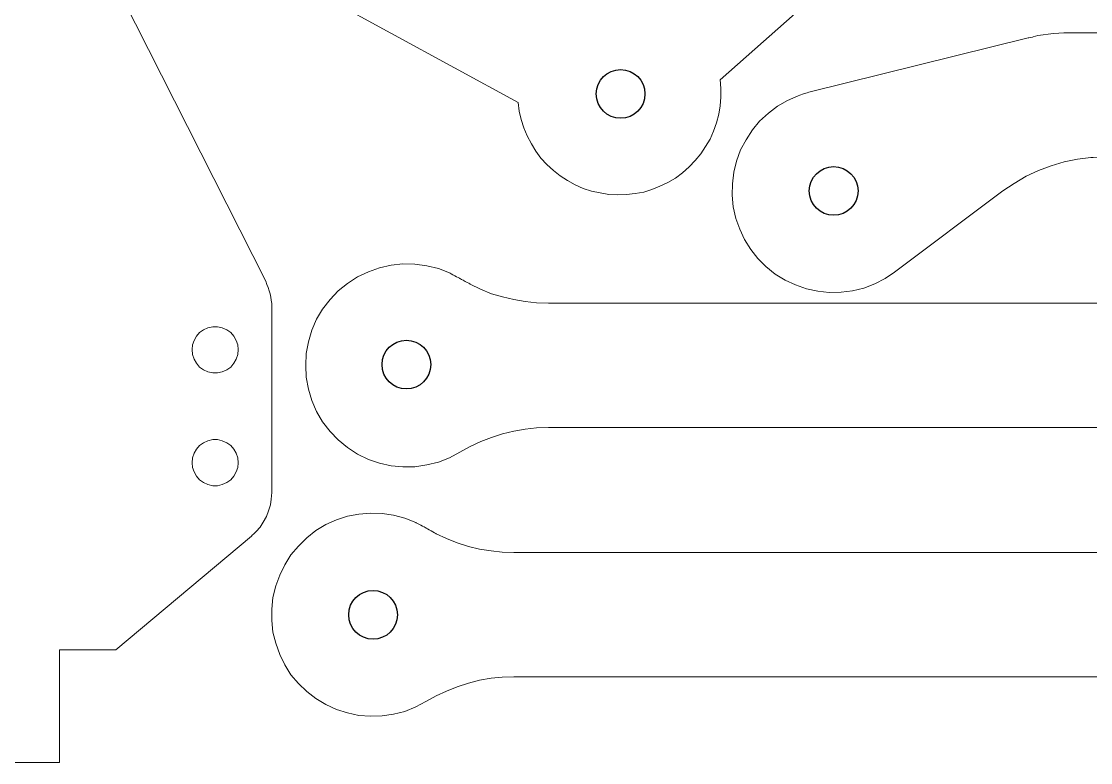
# Model space of a CAD drawing. Header units: millimetres. Extents: x -457 to 427, y -166 to 155.
# Drawn here: x -307.6 to -208.9, y -140.6 to -72.2 of the extents above; entities that cross this region are included whole.
import ezdxf

# ---------------------------------------------------------------- set-up
doc = ezdxf.new("R2010")
doc.units = ezdxf.units.MM
doc.header["$MEASUREMENT"] = 0
doc.layers.add('Livello 1', color=18, linetype='Continuous', true_color=0x000000)
doc.layers.add('Predefinito', color=18, linetype='Continuous', true_color=0x000000)

msp = doc.modelspace()

# ---------------------------------------------------------------- linework, layer by layer
at = {"layer": 'Livello 1', "lineweight": 20}
for p, q in [((-285.086, -96.157), (-306.888, -53.069)), ((-243.139, -77.557), (-222.036, -58.91)), ((-286.52, -66.149), (-261.772, -79.649)), ((-214.72, -73.709), (-234.94, -78.709)), ((-100.127, -73.23), (-210.933, -73.231)), ((-227.036, -95.326), (-217.036, -87.826)), ((-284.535, -115.679), (-284.535, -98.51)), ((-118.3, -98.198), (-258.996, -98.197)), ((-258.996, -109.667), (-118.3, -109.667)), ((-298.91, -130.2), (-286.411, -119.686)), ((-133.949, -121.205), (-262.182, -121.205)), ((-304.131, -140.605), (-304.13, -130.2)), ((-304.13, -130.2), (-298.91, -130.2)), ((-262.182, -132.676), (-133.949, -132.675)), ((-352.071, -140.605), (-304.131, -140.605))]:
    msp.add_line(p, q, dxfattribs=at)
for points, knots in [([(-210.933, -73.231), (-210.933, -73.231), (-211.411, -73.231), (-211.411, -73.231), (-211.411, -73.231), (-211.889, -73.268), (-211.889, -73.268), (-211.889, -73.268), (-212.367, -73.305), (-212.367, -73.305), (-212.367, -73.305), (-212.846, -73.342), (-212.846, -73.342), (-212.846, -73.342), (-213.324, -73.416), (-213.324, -73.416), (-213.324, -73.416), (-213.802, -73.489), (-213.802, -73.489), (-213.802, -73.489), (-214.243, -73.6), (-214.243, -73.6), (-214.243, -73.6), (-214.721, -73.71), (-214.72, -73.709)], [132.636339, 132.636339, 132.636339, 132.636339, 132.761339, 132.761339, 132.761339, 132.886339, 132.886339, 132.886339, 133.011339, 133.011339, 133.011339, 133.136339, 133.136339, 133.136339, 133.261339, 133.261339, 133.261339, 133.386339, 133.386339, 133.386339, 133.511339, 133.511339, 133.511339, 133.636339, 133.636339, 133.636339, 133.636339]), ([(-261.772, -79.649), (-261.772, -79.649), (-261.682, -80.453), (-261.682, -80.453), (-261.682, -80.453), (-261.519, -81.248), (-261.519, -81.248), (-261.519, -81.248), (-261.25, -81.994), (-261.25, -81.994), (-261.25, -81.994), (-260.945, -82.737), (-260.945, -82.737), (-260.945, -82.737), (-260.567, -83.472), (-260.567, -83.472), (-260.567, -83.472), (-260.156, -84.165), (-260.156, -84.165), (-260.156, -84.165), (-259.676, -84.815), (-259.676, -84.815), (-259.676, -84.815), (-259.132, -85.382), (-259.132, -85.382), (-259.132, -85.382), (-258.514, -85.942), (-258.514, -85.942), (-258.514, -85.942), (-257.904, -86.428), (-257.904, -86.428), (-257.904, -86.428), (-257.225, -86.87), (-257.225, -86.87), (-257.225, -86.87), (-256.514, -87.271), (-256.514, -87.271), (-256.514, -87.271), (-255.775, -87.595), (-255.775, -87.595), (-255.775, -87.595), (-255.007, -87.842), (-255.007, -87.842), (-255.007, -87.842), (-254.211, -88.012), (-254.211, -88.012), (-254.211, -88.012), (-253.419, -88.144), (-253.419, -88.144), (-253.419, -88.144), (-252.599, -88.199), (-252.599, -88.199), (-252.599, -88.199), (-251.792, -88.146), (-251.792, -88.146), (-251.792, -88.146), (-250.988, -88.056), (-250.988, -88.056), (-250.988, -88.056), (-250.188, -87.929), (-250.188, -87.929), (-250.188, -87.929), (-249.437, -87.697), (-249.437, -87.697), (-249.437, -87.697), (-248.694, -87.391), (-248.694, -87.391), (-248.694, -87.391), (-247.956, -87.049), (-247.956, -87.049), (-247.956, -87.049), (-247.262, -86.638), (-247.262, -86.638), (-247.262, -86.638), (-246.613, -86.158), (-246.613, -86.158), (-246.613, -86.158), (-246.008, -85.609), (-246.008, -85.609), (-246.008, -85.609), (-245.445, -85.028), (-245.445, -85.028), (-245.445, -85.028), (-244.921, -84.414), (-244.921, -84.414), (-244.921, -84.414), (-244.48, -83.736), (-244.48, -83.736), (-244.48, -83.736), (-244.074, -83.061), (-244.074, -83.061), (-244.074, -83.061), (-243.75, -82.322), (-243.75, -82.322), (-243.75, -82.322), (-243.467, -81.55), (-243.467, -81.55), (-243.467, -81.55), (-243.261, -80.75), (-243.261, -80.75), (-243.261, -80.75), (-243.128, -79.957), (-243.128, -79.957), (-243.128, -79.957), (-243.068, -79.174), (-243.068, -79.174), (-243.068, -79.174), (-243.085, -78.362), (-243.085, -78.362), (-243.085, -78.362), (-243.138, -77.554), (-243.138, -77.554)], [28.190616, 28.190616, 28.190616, 28.190616, 28.217643, 28.217643, 28.217643, 28.24467, 28.24467, 28.24467, 28.271697, 28.271697, 28.271697, 28.298724, 28.298724, 28.298724, 28.325751, 28.325751, 28.325751, 28.352778, 28.352778, 28.352778, 28.379805, 28.379805, 28.379805, 28.406832, 28.406832, 28.406832, 28.433859, 28.433859, 28.433859, 28.460886, 28.460886, 28.460886, 28.487913, 28.487913, 28.487913, 28.51494, 28.51494, 28.51494, 28.541967, 28.541967, 28.541967, 28.568994, 28.568994, 28.568994, 28.596021, 28.596021, 28.596021, 28.623048, 28.623048, 28.623048, 28.650076, 28.650076, 28.650076, 28.677103, 28.677103, 28.677103, 28.70413, 28.70413, 28.70413, 28.731157, 28.731157, 28.731157, 28.758184, 28.758184, 28.758184, 28.785211, 28.785211, 28.785211, 28.812238, 28.812238, 28.812238, 28.839265, 28.839265, 28.839265, 28.866292, 28.866292, 28.866292, 28.893319, 28.893319, 28.893319, 28.920346, 28.920346, 28.920346, 28.947373, 28.947373, 28.947373, 28.9744, 28.9744, 28.9744, 29.001427, 29.001427, 29.001427, 29.028454, 29.028454, 29.028454, 29.055481, 29.055481, 29.055481, 29.082508, 29.082508, 29.082508, 29.109535, 29.109535, 29.109535, 29.136562, 29.136562, 29.136562, 29.163589, 29.163589, 29.163589, 29.190616, 29.190616, 29.190616, 29.190616]), ([(-234.94, -78.709), (-234.955, -78.714), (-235.933, -79.038), (-235.933, -79.038), (-235.933, -79.038), (-236.925, -79.48), (-236.925, -79.48), (-236.925, -79.48), (-237.844, -79.994), (-237.844, -79.994), (-237.844, -79.994), (-238.69, -80.656), (-238.69, -80.656), (-238.69, -80.656), (-239.498, -81.391), (-239.498, -81.391), (-239.498, -81.391), (-240.161, -82.2), (-240.161, -82.2), (-240.161, -82.2), (-240.749, -83.119), (-240.749, -83.119), (-240.749, -83.119), (-241.264, -84.039), (-241.264, -84.039), (-241.264, -84.039), (-241.631, -85.068), (-241.631, -85.068), (-241.631, -85.068), (-241.888, -86.097), (-241.888, -86.097), (-241.888, -86.097), (-241.999, -87.164), (-241.999, -87.164), (-241.999, -87.164), (-242.036, -88.228), (-242.036, -88.228), (-242.036, -88.228), (-241.925, -89.294), (-241.925, -89.294), (-241.925, -89.294), (-241.704, -90.36), (-241.704, -90.36), (-241.704, -90.36), (-241.336, -91.352), (-241.336, -91.352), (-241.336, -91.352), (-240.896, -92.309), (-240.896, -92.309), (-240.896, -92.309), (-240.307, -93.229), (-240.307, -93.229), (-240.307, -93.229), (-239.645, -94.074), (-239.645, -94.074), (-239.645, -94.074), (-238.91, -94.809), (-238.91, -94.809), (-238.91, -94.809), (-238.064, -95.508), (-238.064, -95.508), (-238.064, -95.508), (-237.145, -96.059), (-237.145, -96.059), (-237.145, -96.059), (-236.189, -96.499), (-236.189, -96.499), (-236.189, -96.499), (-235.159, -96.867), (-235.159, -96.867), (-235.159, -96.867), (-234.13, -97.089), (-234.13, -97.089), (-234.13, -97.089), (-233.064, -97.199), (-233.064, -97.199), (-233.064, -97.199), (-231.961, -97.162), (-231.961, -97.162), (-231.961, -97.162), (-230.931, -97.05), (-230.931, -97.05), (-230.931, -97.05), (-229.866, -96.794), (-229.866, -96.794), (-229.866, -96.794), (-228.873, -96.389), (-228.873, -96.389), (-228.873, -96.389), (-227.917, -95.911), (-227.917, -95.911), (-227.917, -95.911), (-227.035, -95.323), (-227.035, -95.323)], [154.46593, 154.46593, 154.46593, 154.46593, 154.497954, 154.497954, 154.497954, 154.53022, 154.53022, 154.53022, 154.562486, 154.562486, 154.562486, 154.594752, 154.594752, 154.594752, 154.627018, 154.627018, 154.627018, 154.659283, 154.659283, 154.659283, 154.691549, 154.691549, 154.691549, 154.723815, 154.723815, 154.723815, 154.756081, 154.756081, 154.756081, 154.788347, 154.788347, 154.788347, 154.820613, 154.820613, 154.820613, 154.852879, 154.852879, 154.852879, 154.885145, 154.885145, 154.885145, 154.91741, 154.91741, 154.91741, 154.949676, 154.949676, 154.949676, 154.981942, 154.981942, 154.981942, 155.014208, 155.014208, 155.014208, 155.046474, 155.046474, 155.046474, 155.07874, 155.07874, 155.07874, 155.111006, 155.111006, 155.111006, 155.143271, 155.143271, 155.143271, 155.175537, 155.175537, 155.175537, 155.207803, 155.207803, 155.207803, 155.240069, 155.240069, 155.240069, 155.272335, 155.272335, 155.272335, 155.304601, 155.304601, 155.304601, 155.336867, 155.336867, 155.336867, 155.369132, 155.369132, 155.369132, 155.401398, 155.401398, 155.401398, 155.433664, 155.433664, 155.433664, 155.46593, 155.46593, 155.46593, 155.46593]), ([(-217.036, -87.826), (-217.036, -87.826), (-216.007, -87.127), (-216.007, -87.127), (-216.007, -87.127), (-214.904, -86.466), (-214.904, -86.466), (-214.904, -86.466), (-213.763, -85.951), (-213.763, -85.951), (-213.763, -85.951), (-212.588, -85.511), (-212.588, -85.511), (-212.588, -85.511), (-211.374, -85.144), (-211.374, -85.144), (-211.374, -85.144), (-210.16, -84.886), (-210.16, -84.886), (-210.16, -84.886), (-208.911, -84.739), (-208.911, -84.739), (-208.911, -84.739), (-207.662, -84.702), (-207.662, -84.701)], [12.499055, 12.499055, 12.499055, 12.499055, 12.624055, 12.624055, 12.624055, 12.749055, 12.749055, 12.749055, 12.874055, 12.874055, 12.874055, 12.999055, 12.999055, 12.999055, 13.124055, 13.124055, 13.124055, 13.249055, 13.249055, 13.249055, 13.374055, 13.374055, 13.374055, 13.499055, 13.499055, 13.499055, 13.499055]), ([(-267.158, -95.917), (-267.178, -95.906), (-268.113, -95.402), (-268.113, -95.402), (-268.113, -95.402), (-269.144, -94.998), (-269.144, -94.998), (-269.144, -94.998), (-270.209, -94.74), (-270.209, -94.74), (-270.209, -94.74), (-271.312, -94.594), (-271.312, -94.594), (-271.312, -94.594), (-272.415, -94.556), (-272.415, -94.556), (-272.415, -94.556), (-273.518, -94.667), (-273.518, -94.667), (-273.518, -94.667), (-274.584, -94.924), (-274.584, -94.924), (-274.584, -94.924), (-275.613, -95.291), (-275.613, -95.291), (-275.613, -95.291), (-276.606, -95.77), (-276.606, -95.77), (-276.606, -95.77), (-277.525, -96.359), (-277.525, -96.359), (-277.525, -96.359), (-278.407, -97.056), (-278.407, -97.056), (-278.407, -97.056), (-279.142, -97.865), (-279.142, -97.865), (-279.142, -97.865), (-279.84, -98.747), (-279.84, -98.747), (-279.84, -98.747), (-280.392, -99.666), (-280.392, -99.666), (-280.392, -99.666), (-280.833, -100.696), (-280.833, -100.696), (-280.833, -100.696), (-281.127, -101.762), (-281.127, -101.762), (-281.127, -101.762), (-281.348, -102.827), (-281.348, -102.827), (-281.348, -102.827), (-281.385, -103.93), (-281.385, -103.93), (-281.385, -103.93), (-281.348, -105.033), (-281.348, -105.033), (-281.348, -105.033), (-281.127, -106.136), (-281.127, -106.136), (-281.127, -106.136), (-280.833, -107.166), (-280.833, -107.166), (-280.833, -107.166), (-280.392, -108.196), (-280.392, -108.196), (-280.392, -108.196), (-279.84, -109.152), (-279.84, -109.152), (-279.84, -109.152), (-279.142, -110.034), (-279.142, -110.034), (-279.142, -110.034), (-278.407, -110.807), (-278.407, -110.807), (-278.407, -110.807), (-277.525, -111.504), (-277.525, -111.504), (-277.525, -111.504), (-276.606, -112.129), (-276.606, -112.129), (-276.606, -112.129), (-275.613, -112.607), (-275.613, -112.607), (-275.613, -112.607), (-274.584, -112.975), (-274.584, -112.975), (-274.584, -112.975), (-273.518, -113.196), (-273.518, -113.196), (-273.518, -113.196), (-272.415, -113.306), (-272.415, -113.306), (-272.415, -113.306), (-271.312, -113.306), (-271.312, -113.306), (-271.312, -113.306), (-270.209, -113.122), (-270.209, -113.122), (-270.209, -113.122), (-269.144, -112.866), (-269.144, -112.866), (-269.144, -112.866), (-268.114, -112.461), (-268.114, -112.461), (-268.114, -112.461), (-267.158, -111.947), (-267.158, -111.947)], [142.696004, 142.696004, 142.696004, 142.696004, 142.723496, 142.723496, 142.723496, 142.751282, 142.751282, 142.751282, 142.779068, 142.779068, 142.779068, 142.806853, 142.806853, 142.806853, 142.834639, 142.834639, 142.834639, 142.862425, 142.862425, 142.862425, 142.890211, 142.890211, 142.890211, 142.917997, 142.917997, 142.917997, 142.945783, 142.945783, 142.945783, 142.973569, 142.973569, 142.973569, 143.001355, 143.001355, 143.001355, 143.029141, 143.029141, 143.029141, 143.056927, 143.056927, 143.056927, 143.084713, 143.084713, 143.084713, 143.112499, 143.112499, 143.112499, 143.140285, 143.140285, 143.140285, 143.168071, 143.168071, 143.168071, 143.195857, 143.195857, 143.195857, 143.223643, 143.223643, 143.223643, 143.251429, 143.251429, 143.251429, 143.279215, 143.279215, 143.279215, 143.307001, 143.307001, 143.307001, 143.334786, 143.334786, 143.334786, 143.362572, 143.362572, 143.362572, 143.390358, 143.390358, 143.390358, 143.418144, 143.418144, 143.418144, 143.44593, 143.44593, 143.44593, 143.473716, 143.473716, 143.473716, 143.501502, 143.501502, 143.501502, 143.529288, 143.529288, 143.529288, 143.557074, 143.557074, 143.557074, 143.58486, 143.58486, 143.58486, 143.612646, 143.612646, 143.612646, 143.640432, 143.640432, 143.640432, 143.668218, 143.668218, 143.668218, 143.696004, 143.696004, 143.696004, 143.696004]), ([(-284.535, -98.51), (-284.534, -98.494), (-284.534, -98.217), (-284.534, -98.217), (-284.534, -98.217), (-284.572, -97.922), (-284.572, -97.922), (-284.572, -97.922), (-284.608, -97.629), (-284.608, -97.629), (-284.608, -97.629), (-284.682, -97.334), (-284.682, -97.334), (-284.682, -97.334), (-284.756, -97.039), (-284.756, -97.039), (-284.756, -97.039), (-284.866, -96.745), (-284.866, -96.745), (-284.866, -96.745), (-284.976, -96.451), (-284.976, -96.451), (-284.976, -96.451), (-285.086, -96.157), (-285.086, -96.157)], [247.500743, 247.500743, 247.500743, 247.500743, 247.622634, 247.622634, 247.622634, 247.748078, 247.748078, 247.748078, 247.873522, 247.873522, 247.873522, 247.998966, 247.998966, 247.998966, 248.12441, 248.12441, 248.12441, 248.249854, 248.249854, 248.249854, 248.375299, 248.375299, 248.375299, 248.500743, 248.500743, 248.500743, 248.500743]), ([(-258.996, -98.197), (-258.996, -98.197), (-260.099, -98.16), (-260.099, -98.16), (-260.099, -98.16), (-261.129, -98.049), (-261.129, -98.049), (-261.129, -98.049), (-262.195, -97.865), (-262.195, -97.865), (-262.195, -97.865), (-263.224, -97.609), (-263.224, -97.609), (-263.224, -97.609), (-264.253, -97.314), (-264.253, -97.314), (-264.253, -97.314), (-265.246, -96.909), (-265.246, -96.909), (-265.246, -96.909), (-266.203, -96.431), (-266.203, -96.431), (-266.203, -96.431), (-267.159, -95.917), (-267.158, -95.917)], [141.696004, 141.696004, 141.696004, 141.696004, 141.821004, 141.821004, 141.821004, 141.946004, 141.946004, 141.946004, 142.071004, 142.071004, 142.071004, 142.196004, 142.196004, 142.196004, 142.321004, 142.321004, 142.321004, 142.446004, 142.446004, 142.446004, 142.571004, 142.571004, 142.571004, 142.696004, 142.696004, 142.696004, 142.696004]), ([(-291.888, -102.48), (-291.888, -102.48), (-291.851, -102.04), (-291.851, -102.04), (-291.851, -102.04), (-291.704, -101.634), (-291.704, -101.634), (-291.704, -101.634), (-291.483, -101.23), (-291.483, -101.23), (-291.483, -101.23), (-291.189, -100.899), (-291.189, -100.899), (-291.189, -100.899), (-290.822, -100.643), (-290.822, -100.643), (-290.822, -100.643), (-290.416, -100.459), (-290.416, -100.459), (-290.416, -100.459), (-289.976, -100.386), (-289.976, -100.386), (-289.976, -100.386), (-289.535, -100.385), (-289.535, -100.385), (-289.535, -100.385), (-289.094, -100.459), (-289.094, -100.459), (-289.094, -100.459), (-288.689, -100.642), (-288.689, -100.642), (-288.689, -100.642), (-288.322, -100.899), (-288.322, -100.899), (-288.322, -100.899), (-288.027, -101.23), (-288.027, -101.23), (-288.027, -101.23), (-287.806, -101.634), (-287.806, -101.634), (-287.806, -101.634), (-287.659, -102.04), (-287.659, -102.04), (-287.659, -102.04), (-287.622, -102.48), (-287.622, -102.48), (-287.622, -102.48), (-287.659, -102.921), (-287.659, -102.921), (-287.659, -102.921), (-287.806, -103.362), (-287.806, -103.362), (-287.806, -103.362), (-288.027, -103.73), (-288.027, -103.73), (-288.027, -103.73), (-288.322, -104.097), (-288.322, -104.097), (-288.322, -104.097), (-288.689, -104.354), (-288.689, -104.354), (-288.689, -104.354), (-289.094, -104.538), (-289.094, -104.538), (-289.094, -104.538), (-289.535, -104.612), (-289.535, -104.612), (-289.535, -104.612), (-289.976, -104.612), (-289.976, -104.612), (-289.976, -104.612), (-290.417, -104.538), (-290.417, -104.538), (-290.417, -104.538), (-290.822, -104.354), (-290.822, -104.354), (-290.822, -104.354), (-291.189, -104.097), (-291.189, -104.097), (-291.189, -104.097), (-291.484, -103.73), (-291.484, -103.73), (-291.484, -103.73), (-291.704, -103.362), (-291.704, -103.362), (-291.704, -103.362), (-291.851, -102.921), (-291.851, -102.921), (-291.851, -102.921), (-291.888, -102.48), (-291.888, -102.48)], [0, 0, 0, 0, 0.033333, 0.033333, 0.033333, 0.066667, 0.066667, 0.066667, 0.1, 0.1, 0.1, 0.133333, 0.133333, 0.133333, 0.166667, 0.166667, 0.166667, 0.2, 0.2, 0.2, 0.233333, 0.233333, 0.233333, 0.266667, 0.266667, 0.266667, 0.3, 0.3, 0.3, 0.333333, 0.333333, 0.333333, 0.366667, 0.366667, 0.366667, 0.4, 0.4, 0.4, 0.433333, 0.433333, 0.433333, 0.466667, 0.466667, 0.466667, 0.5, 0.5, 0.5, 0.533333, 0.533333, 0.533333, 0.566667, 0.566667, 0.566667, 0.6, 0.6, 0.6, 0.633333, 0.633333, 0.633333, 0.666667, 0.666667, 0.666667, 0.7, 0.7, 0.7, 0.733333, 0.733333, 0.733333, 0.766667, 0.766667, 0.766667, 0.8, 0.8, 0.8, 0.833333, 0.833333, 0.833333, 0.866667, 0.866667, 0.866667, 0.9, 0.9, 0.9, 0.933333, 0.933333, 0.933333, 0.966667, 0.966667, 0.966667, 1, 1, 1, 1]), ([(-267.158, -111.947), (-267.158, -111.947), (-266.202, -111.432), (-266.202, -111.432), (-266.202, -111.432), (-265.245, -110.954), (-265.245, -110.954), (-265.245, -110.954), (-264.253, -110.586), (-264.253, -110.586), (-264.253, -110.586), (-263.223, -110.256), (-263.223, -110.256), (-263.223, -110.256), (-262.194, -109.998), (-262.194, -109.998), (-262.194, -109.998), (-261.128, -109.815), (-261.128, -109.815), (-261.128, -109.815), (-260.099, -109.705), (-260.099, -109.705), (-260.099, -109.705), (-258.996, -109.667), (-258.996, -109.667)], [143.696004, 143.696004, 143.696004, 143.696004, 143.821004, 143.821004, 143.821004, 143.946004, 143.946004, 143.946004, 144.071004, 144.071004, 144.071004, 144.196004, 144.196004, 144.196004, 144.321004, 144.321004, 144.321004, 144.446004, 144.446004, 144.446004, 144.571004, 144.571004, 144.571004, 144.696004, 144.696004, 144.696004, 144.696004]), ([(-291.888, -112.921), (-291.888, -112.921), (-291.851, -112.48), (-291.851, -112.48), (-291.851, -112.48), (-291.704, -112.04), (-291.704, -112.04), (-291.704, -112.04), (-291.483, -111.672), (-291.483, -111.672), (-291.483, -111.672), (-291.189, -111.341), (-291.189, -111.341), (-291.189, -111.341), (-290.822, -111.084), (-290.822, -111.084), (-290.822, -111.084), (-290.416, -110.9), (-290.416, -110.9), (-290.416, -110.9), (-289.976, -110.79), (-289.976, -110.79), (-289.976, -110.79), (-289.535, -110.79), (-289.535, -110.79), (-289.535, -110.79), (-289.094, -110.9), (-289.094, -110.9), (-289.094, -110.9), (-288.689, -111.084), (-288.689, -111.084), (-288.689, -111.084), (-288.322, -111.341), (-288.322, -111.341), (-288.322, -111.341), (-288.027, -111.672), (-288.027, -111.672), (-288.027, -111.672), (-287.806, -112.04), (-287.806, -112.04), (-287.806, -112.04), (-287.659, -112.48), (-287.659, -112.48), (-287.659, -112.48), (-287.622, -112.921), (-287.622, -112.921), (-287.622, -112.921), (-287.659, -113.362), (-287.659, -113.362), (-287.659, -113.362), (-287.806, -113.766), (-287.806, -113.766), (-287.806, -113.766), (-288.027, -114.172), (-288.027, -114.172), (-288.027, -114.172), (-288.322, -114.502), (-288.322, -114.502), (-288.322, -114.502), (-288.689, -114.759), (-288.689, -114.759), (-288.689, -114.759), (-289.094, -114.943), (-289.094, -114.943), (-289.094, -114.943), (-289.535, -115.053), (-289.535, -115.053), (-289.535, -115.053), (-289.976, -115.053), (-289.976, -115.053), (-289.976, -115.053), (-290.417, -114.943), (-290.417, -114.943), (-290.417, -114.943), (-290.822, -114.759), (-290.822, -114.759), (-290.822, -114.759), (-291.189, -114.502), (-291.189, -114.502), (-291.189, -114.502), (-291.484, -114.172), (-291.484, -114.172), (-291.484, -114.172), (-291.704, -113.766), (-291.704, -113.766), (-291.704, -113.766), (-291.851, -113.362), (-291.851, -113.362), (-291.851, -113.362), (-291.888, -112.921), (-291.888, -112.921)], [0, 0, 0, 0, 0.033333, 0.033333, 0.033333, 0.066667, 0.066667, 0.066667, 0.1, 0.1, 0.1, 0.133333, 0.133333, 0.133333, 0.166667, 0.166667, 0.166667, 0.2, 0.2, 0.2, 0.233333, 0.233333, 0.233333, 0.266667, 0.266667, 0.266667, 0.3, 0.3, 0.3, 0.333333, 0.333333, 0.333333, 0.366667, 0.366667, 0.366667, 0.4, 0.4, 0.4, 0.433333, 0.433333, 0.433333, 0.466667, 0.466667, 0.466667, 0.5, 0.5, 0.5, 0.533333, 0.533333, 0.533333, 0.566667, 0.566667, 0.566667, 0.6, 0.6, 0.6, 0.633333, 0.633333, 0.633333, 0.666667, 0.666667, 0.666667, 0.7, 0.7, 0.7, 0.733333, 0.733333, 0.733333, 0.766667, 0.766667, 0.766667, 0.8, 0.8, 0.8, 0.833333, 0.833333, 0.833333, 0.866667, 0.866667, 0.866667, 0.9, 0.9, 0.9, 0.933333, 0.933333, 0.933333, 0.966667, 0.966667, 0.966667, 1, 1, 1, 1]), ([(-286.411, -119.686), (-286.393, -119.671), (-285.97, -119.281), (-285.97, -119.281), (-285.97, -119.281), (-285.602, -118.877), (-285.602, -118.877), (-285.602, -118.877), (-285.308, -118.399), (-285.308, -118.399), (-285.308, -118.399), (-285.014, -117.885), (-285.014, -117.885), (-285.014, -117.885), (-284.83, -117.371), (-284.83, -117.371), (-284.83, -117.371), (-284.646, -116.819), (-284.646, -116.819), (-284.646, -116.819), (-284.573, -116.268), (-284.573, -116.268), (-284.573, -116.268), (-284.535, -115.679), (-284.535, -115.679)], [229.331584, 229.331584, 229.331584, 229.331584, 229.45436, 229.45436, 229.45436, 229.579678, 229.579678, 229.579678, 229.704995, 229.704995, 229.704995, 229.830313, 229.830313, 229.830313, 229.955631, 229.955631, 229.955631, 230.080949, 230.080949, 230.080949, 230.206267, 230.206267, 230.206267, 230.331584, 230.331584, 230.331584, 230.331584]), ([(-270.307, -118.926), (-270.331, -118.914), (-271.226, -118.449), (-271.226, -118.449), (-271.226, -118.449), (-272.256, -118.043), (-272.256, -118.043), (-272.256, -118.043), (-273.285, -117.75), (-273.285, -117.75), (-273.285, -117.75), (-274.351, -117.603), (-274.351, -117.603), (-274.351, -117.603), (-275.416, -117.566), (-275.416, -117.566), (-275.416, -117.566), (-276.483, -117.676), (-276.483, -117.676), (-276.483, -117.676), (-277.548, -117.86), (-277.548, -117.86), (-277.548, -117.86), (-278.541, -118.19), (-278.541, -118.19), (-278.541, -118.19), (-279.533, -118.632), (-279.533, -118.632), (-279.533, -118.632), (-280.453, -119.184), (-280.453, -119.184), (-280.453, -119.184), (-281.298, -119.845), (-281.298, -119.845), (-281.298, -119.845), (-282.071, -120.617), (-282.071, -120.617), (-282.071, -120.617), (-282.769, -121.426), (-282.769, -121.426), (-282.769, -121.426), (-283.32, -122.345), (-283.32, -122.345), (-283.32, -122.345), (-283.798, -123.302), (-283.798, -123.302), (-283.798, -123.302), (-284.166, -124.293), (-284.166, -124.293), (-284.166, -124.293), (-284.423, -125.359), (-284.423, -125.359), (-284.423, -125.359), (-284.533, -126.426), (-284.533, -126.426), (-284.533, -126.426), (-284.533, -127.491), (-284.533, -127.491), (-284.533, -127.491), (-284.423, -128.557), (-284.423, -128.557), (-284.423, -128.557), (-284.166, -129.586), (-284.166, -129.586), (-284.166, -129.586), (-283.798, -130.616), (-283.798, -130.616), (-283.798, -130.616), (-283.32, -131.573), (-283.32, -131.573), (-283.32, -131.573), (-282.769, -132.492), (-282.769, -132.492), (-282.769, -132.492), (-282.071, -133.3), (-282.071, -133.3), (-282.071, -133.3), (-281.298, -134.036), (-281.298, -134.036), (-281.298, -134.036), (-280.453, -134.698), (-280.453, -134.698), (-280.453, -134.698), (-279.533, -135.249), (-279.533, -135.249), (-279.533, -135.249), (-278.541, -135.69), (-278.541, -135.69), (-278.541, -135.69), (-277.548, -136.02), (-277.548, -136.02), (-277.548, -136.02), (-276.483, -136.241), (-276.483, -136.241), (-276.483, -136.241), (-275.416, -136.315), (-275.416, -136.315), (-275.416, -136.315), (-274.351, -136.278), (-274.351, -136.278), (-274.351, -136.278), (-273.285, -136.131), (-273.285, -136.131), (-273.285, -136.131), (-272.256, -135.874), (-272.256, -135.874), (-272.256, -135.874), (-271.226, -135.469), (-271.226, -135.469), (-271.226, -135.469), (-270.307, -134.955), (-270.307, -134.955)], [261.465651, 261.465651, 261.465651, 261.465651, 261.492332, 261.492332, 261.492332, 261.519368, 261.519368, 261.519368, 261.546405, 261.546405, 261.546405, 261.573442, 261.573442, 261.573442, 261.600478, 261.600478, 261.600478, 261.627515, 261.627515, 261.627515, 261.654552, 261.654552, 261.654552, 261.681588, 261.681588, 261.681588, 261.708625, 261.708625, 261.708625, 261.735662, 261.735662, 261.735662, 261.762698, 261.762698, 261.762698, 261.789735, 261.789735, 261.789735, 261.816772, 261.816772, 261.816772, 261.843808, 261.843808, 261.843808, 261.870845, 261.870845, 261.870845, 261.897882, 261.897882, 261.897882, 261.924918, 261.924918, 261.924918, 261.951955, 261.951955, 261.951955, 261.978992, 261.978992, 261.978992, 262.006028, 262.006028, 262.006028, 262.033065, 262.033065, 262.033065, 262.060102, 262.060102, 262.060102, 262.087138, 262.087138, 262.087138, 262.114175, 262.114175, 262.114175, 262.141212, 262.141212, 262.141212, 262.168248, 262.168248, 262.168248, 262.195285, 262.195285, 262.195285, 262.222321, 262.222321, 262.222321, 262.249358, 262.249358, 262.249358, 262.276395, 262.276395, 262.276395, 262.303431, 262.303431, 262.303431, 262.330468, 262.330468, 262.330468, 262.357505, 262.357505, 262.357505, 262.384541, 262.384541, 262.384541, 262.411578, 262.411578, 262.411578, 262.438615, 262.438615, 262.438615, 262.465651, 262.465651, 262.465651, 262.465651]), ([(-262.182, -121.205), (-262.182, -121.205), (-263.248, -121.167), (-263.248, -121.167), (-263.248, -121.167), (-264.278, -121.057), (-264.278, -121.057), (-264.278, -121.057), (-265.344, -120.911), (-265.344, -120.911), (-265.344, -120.911), (-266.373, -120.654), (-266.373, -120.654), (-266.373, -120.654), (-267.403, -120.323), (-267.403, -120.323), (-267.403, -120.323), (-268.395, -119.919), (-268.395, -119.919), (-268.395, -119.919), (-269.351, -119.477), (-269.351, -119.477), (-269.351, -119.477), (-270.308, -118.926), (-270.307, -118.926)], [260.465651, 260.465651, 260.465651, 260.465651, 260.590651, 260.590651, 260.590651, 260.715651, 260.715651, 260.715651, 260.840651, 260.840651, 260.840651, 260.965651, 260.965651, 260.965651, 261.090651, 261.090651, 261.090651, 261.215651, 261.215651, 261.215651, 261.340651, 261.340651, 261.340651, 261.465651, 261.465651, 261.465651, 261.465651]), ([(-270.307, -134.955), (-270.307, -134.955), (-269.35, -134.441), (-269.35, -134.441), (-269.35, -134.441), (-268.395, -133.999), (-268.395, -133.999), (-268.395, -133.999), (-267.402, -133.595), (-267.402, -133.595), (-267.402, -133.595), (-266.373, -133.264), (-266.373, -133.264), (-266.373, -133.264), (-265.343, -133.007), (-265.343, -133.007), (-265.343, -133.007), (-264.277, -132.823), (-264.277, -132.823), (-264.277, -132.823), (-263.248, -132.713), (-263.248, -132.713), (-263.248, -132.713), (-262.182, -132.676), (-262.182, -132.676)], [262.465651, 262.465651, 262.465651, 262.465651, 262.590651, 262.590651, 262.590651, 262.715651, 262.715651, 262.715651, 262.840651, 262.840651, 262.840651, 262.965651, 262.965651, 262.965651, 263.090651, 263.090651, 263.090651, 263.215651, 263.215651, 263.215651, 263.340651, 263.340651, 263.340651, 263.465651, 263.465651, 263.465651, 263.465651])]:
    msp.add_open_spline(points, degree=3, knots=knots, dxfattribs=at)
at = {"layer": 'Predefinito'}
for centre in [(-252.327, -78.868), (-232.661, -87.825), (-272.101, -103.856), (-275.179, -126.959)]:
    msp.add_circle(centre, 2.25, dxfattribs=at)

doc.saveas('drawing.dxf')
